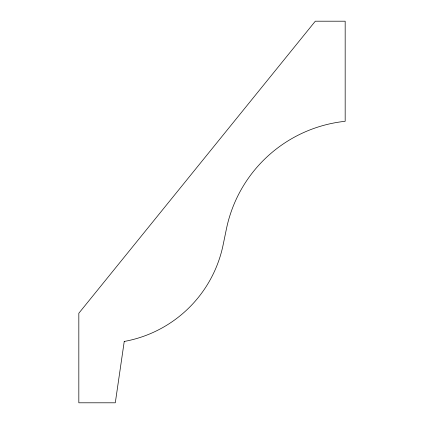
<?xml version="1.0" encoding="UTF-8"?>
<svg xmlns="http://www.w3.org/2000/svg" width="424" height="424" viewBox="0 0 424 424"><rect width="100%" height="100%" fill="white"/><g stroke="black" fill="none" stroke-linecap="round" stroke-linejoin="round"><path stroke-width="0.64" d="M124.237 341.453L115.296 402.8L78.827 402.8L78.827 313.235L315.313 21.2L345.173 21.2L345.173 121.301A135.887 135.887 0 0 0 226.416 228.96L223.119 244.929A123.458 123.458 0 0 1 124.237 341.453"/></g></svg>
